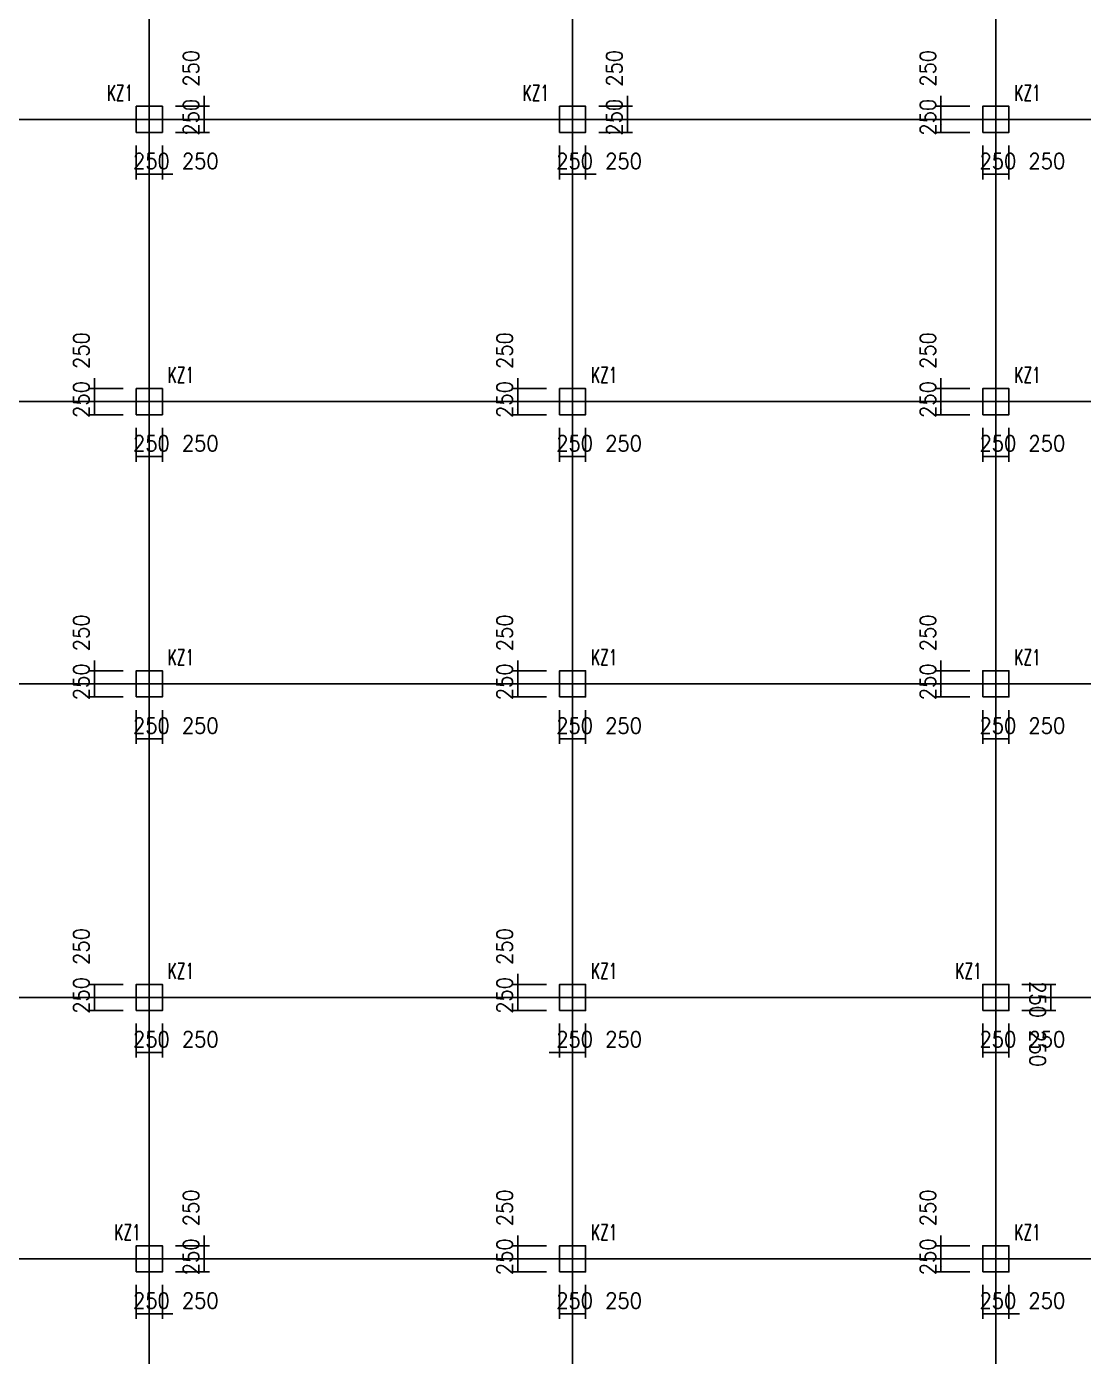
# Model space of a CAD drawing. Extents: x 387171 to 699106, y 11966 to 245688.
# Drawn here: x 536410 to 556634, y 98222 to 123662 of the extents above; entities that cross this region are included whole.
import ezdxf

# ---------------------------------------------------------------- set-up
doc = ezdxf.new("R2010")
doc.units = 0
doc.header["$LTSCALE"] = 100
doc.header["$MEASUREMENT"] = 0
for name, color, linetype in [('COLU', 7, 'Continuous'), ('DIM', 3, 'Continuous'), ('DOTE', 253, 'Continuous'), ('NUM', 7, 'Continuous')]:
    doc.layers.add(name, color=color, linetype=linetype)
doc.styles.get("Standard").update_dxf_attribs({"font": 'standard'})
doc.dimstyles.get("Standard").update_dxf_attribs({"dimtxt": 300, "dimasz": 100, "dimexe": 100, "dimexo": 250, "dimgap": 100, "dimtad": 0, "dimtoh": 1, "dimdec": 0, "dimdsep": 46, "dimcen": 0.09, "dimclrt": 7, "dimadec": 0, "dimazin": 0, "dimtfac": 1, "dimtdec": 4, "dimtofl": 0, "dimtmove": 0, "dimatfit": 3, "dimfxl": 1, "dimtolj": 1, "dimtzin": 0, "dimarcsym": 0})

# ---------------------------------------------------------------- blocks, each defined once
blk = doc.blocks.new('*D330')
at = {"layer": 'DIM', "color": 0, "linetype": 'ByBlock', "lineweight": -2}
for p, q in [((537708, 116938), (537708, 116288)), ((538258, 116738), (537608, 116738)), ((538258, 116488), (537608, 116488))]:
    blk.add_line(p, q, dxfattribs=at)
for points in [[(537708, 116738), (537691, 116838), (537725, 116838)], [(537708, 116488), (537725, 116388), (537691, 116388)]]:
    blk.add_solid(points, dxfattribs=at)
at = {"layer": 'DIM', "color": 7, "linetype": 'Continuous', "lineweight": -2, "insert": (537458, 117464), "char_height": 300, "width": 566.67, "attachment_point": 5, "rotation": 90}
blk.add_mtext('250', dxfattribs=at)
blk = doc.blocks.new('*D4508')
at = {"layer": 'DIM', "color": 0, "linetype": 'ByBlock', "lineweight": -2}
for p, q in [((538258, 116488), (537608, 116488)), ((537708, 116488), (537708, 116238)), ((538258, 116238), (537608, 116238))]:
    blk.add_line(p, q, dxfattribs=at)
for points in [[(537708, 116488), (537725, 116388), (537691, 116388)], [(537708, 116238), (537691, 116338), (537725, 116338)]]:
    blk.add_solid(points, dxfattribs=at)
at = {"layer": 'DIM', "color": 7, "linetype": 'Continuous', "lineweight": -2, "insert": (537458, 116528), "char_height": 300, "width": 566.67, "attachment_point": 5, "rotation": 90}
blk.add_mtext('250', dxfattribs=at)
blk = doc.blocks.new('*D825')
at = {"layer": 'DIM', "color": 0, "linetype": 'ByBlock', "lineweight": -2}
for p, q in [((538508, 115988), (538508, 115338)), ((538758, 115988), (538758, 115338)), ((538508, 115438), (538758, 115438))]:
    blk.add_line(p, q, dxfattribs=at)
for points in [[(538508, 115438), (538608, 115455), (538608, 115421)], [(538758, 115438), (538658, 115421), (538658, 115455)]]:
    blk.add_solid(points, dxfattribs=at)
at = {"layer": 'DIM', "color": 7, "linetype": 'Continuous', "lineweight": -2, "insert": (538798, 115688), "char_height": 300, "width": 566.67, "attachment_point": 5}
blk.add_mtext('250', dxfattribs=at)
blk = doc.blocks.new('*D462')
at = {"layer": 'DIM', "color": 0, "linetype": 'ByBlock', "lineweight": -2}
for p, q in [((538758, 115988), (538758, 115338)), ((539008, 115988), (539008, 115338)), ((538758, 115438), (539008, 115438))]:
    blk.add_line(p, q, dxfattribs=at)
for points in [[(538758, 115438), (538858, 115455), (538858, 115421)], [(539008, 115438), (538908, 115421), (538908, 115455)]]:
    blk.add_solid(points, dxfattribs=at)
at = {"layer": 'DIM', "color": 7, "linetype": 'Continuous', "lineweight": -2, "insert": (539734, 115688), "char_height": 300, "width": 566.67, "attachment_point": 5}
blk.add_mtext('250', dxfattribs=at)
blk = doc.blocks.new('*D1358')
at = {"layer": 'DIM', "color": 0, "linetype": 'ByBlock', "lineweight": -2}
for p, q in [((537708, 111538), (537708, 110888)), ((538258, 111338), (537608, 111338)), ((538258, 111088), (537608, 111088))]:
    blk.add_line(p, q, dxfattribs=at)
for points in [[(537708, 111338), (537691, 111438), (537725, 111438)], [(537708, 111088), (537725, 110988), (537691, 110988)]]:
    blk.add_solid(points, dxfattribs=at)
at = {"layer": 'DIM', "color": 7, "linetype": 'Continuous', "lineweight": -2, "insert": (537458, 112064), "char_height": 300, "width": 566.67, "attachment_point": 5, "rotation": 90}
blk.add_mtext('250', dxfattribs=at)
blk = doc.blocks.new('*D970')
at = {"layer": 'DIM', "color": 0, "linetype": 'ByBlock', "lineweight": -2}
for p, q in [((538258, 111088), (537608, 111088)), ((537708, 111088), (537708, 110838)), ((538258, 110838), (537608, 110838))]:
    blk.add_line(p, q, dxfattribs=at)
for points in [[(537708, 111088), (537725, 110988), (537691, 110988)], [(537708, 110838), (537691, 110938), (537725, 110938)]]:
    blk.add_solid(points, dxfattribs=at)
at = {"layer": 'DIM', "color": 7, "linetype": 'Continuous', "lineweight": -2, "insert": (537458, 111128), "char_height": 300, "width": 566.67, "attachment_point": 5, "rotation": 90}
blk.add_mtext('250', dxfattribs=at)
blk = doc.blocks.new('*D1165')
at = {"layer": 'DIM', "color": 0, "linetype": 'ByBlock', "lineweight": -2}
for p, q in [((538508, 110588), (538508, 109938)), ((538758, 110588), (538758, 109938)), ((538508, 110038), (538758, 110038))]:
    blk.add_line(p, q, dxfattribs=at)
for points in [[(538508, 110038), (538608, 110055), (538608, 110021)], [(538758, 110038), (538658, 110021), (538658, 110055)]]:
    blk.add_solid(points, dxfattribs=at)
at = {"layer": 'DIM', "color": 7, "linetype": 'Continuous', "lineweight": -2, "insert": (538798, 110288), "char_height": 300, "width": 566.67, "attachment_point": 5}
blk.add_mtext('250', dxfattribs=at)
blk = doc.blocks.new('*D2074')
at = {"layer": 'DIM', "color": 0, "linetype": 'ByBlock', "lineweight": -2}
for p, q in [((538758, 110588), (538758, 109938)), ((539008, 110588), (539008, 109938)), ((538758, 110038), (539008, 110038))]:
    blk.add_line(p, q, dxfattribs=at)
for points in [[(538758, 110038), (538858, 110055), (538858, 110021)], [(539008, 110038), (538908, 110021), (538908, 110055)]]:
    blk.add_solid(points, dxfattribs=at)
at = {"layer": 'DIM', "color": 7, "linetype": 'Continuous', "lineweight": -2, "insert": (539734, 110288), "char_height": 300, "width": 566.67, "attachment_point": 5}
blk.add_mtext('250', dxfattribs=at)
blk = doc.blocks.new('*D1671')
at = {"layer": 'DIM', "color": 0, "linetype": 'ByBlock', "lineweight": -2}
for p, q in [((545808, 116938), (545808, 116288)), ((546358, 116738), (545708, 116738)), ((546358, 116488), (545708, 116488))]:
    blk.add_line(p, q, dxfattribs=at)
for points in [[(545808, 116738), (545791, 116838), (545825, 116838)], [(545808, 116488), (545825, 116388), (545791, 116388)]]:
    blk.add_solid(points, dxfattribs=at)
at = {"layer": 'DIM', "color": 7, "linetype": 'Continuous', "lineweight": -2, "insert": (545558, 117464), "char_height": 300, "width": 566.67, "attachment_point": 5, "rotation": 90}
blk.add_mtext('250', dxfattribs=at)
blk = doc.blocks.new('*D2446')
at = {"layer": 'DIM', "color": 0, "linetype": 'ByBlock', "lineweight": -2}
for p, q in [((546358, 116488), (545708, 116488)), ((545808, 116488), (545808, 116238)), ((546358, 116238), (545708, 116238))]:
    blk.add_line(p, q, dxfattribs=at)
for points in [[(545808, 116488), (545825, 116388), (545791, 116388)], [(545808, 116238), (545791, 116338), (545825, 116338)]]:
    blk.add_solid(points, dxfattribs=at)
at = {"layer": 'DIM', "color": 7, "linetype": 'Continuous', "lineweight": -2, "insert": (545558, 116528), "char_height": 300, "width": 566.67, "attachment_point": 5, "rotation": 90}
blk.add_mtext('250', dxfattribs=at)
blk = doc.blocks.new('*D2204')
at = {"layer": 'DIM', "color": 0, "linetype": 'ByBlock', "lineweight": -2}
for p, q in [((546608, 115988), (546608, 115338)), ((546858, 115988), (546858, 115338)), ((546608, 115438), (546858, 115438))]:
    blk.add_line(p, q, dxfattribs=at)
for points in [[(546608, 115438), (546708, 115455), (546708, 115421)], [(546858, 115438), (546758, 115421), (546758, 115455)]]:
    blk.add_solid(points, dxfattribs=at)
at = {"layer": 'DIM', "color": 7, "linetype": 'Continuous', "lineweight": -2, "insert": (546898, 115688), "char_height": 300, "width": 566.67, "attachment_point": 5}
blk.add_mtext('250', dxfattribs=at)
blk = doc.blocks.new('*D2964')
at = {"layer": 'DIM', "color": 0, "linetype": 'ByBlock', "lineweight": -2}
for p, q in [((546858, 115988), (546858, 115338)), ((547108, 115988), (547108, 115338)), ((546858, 115438), (547108, 115438))]:
    blk.add_line(p, q, dxfattribs=at)
for points in [[(546858, 115438), (546958, 115455), (546958, 115421)], [(547108, 115438), (547008, 115421), (547008, 115455)]]:
    blk.add_solid(points, dxfattribs=at)
at = {"layer": 'DIM', "color": 7, "linetype": 'Continuous', "lineweight": -2, "insert": (547834, 115688), "char_height": 300, "width": 566.67, "attachment_point": 5}
blk.add_mtext('250', dxfattribs=at)
blk = doc.blocks.new('*D1879')
at = {"layer": 'DIM', "color": 0, "linetype": 'ByBlock', "lineweight": -2}
for p, q in [((538508, 121388), (538508, 120738)), ((538758, 121388), (538758, 120738)), ((538508, 120838), (538758, 120838))]:
    blk.add_line(p, q, dxfattribs=at)
for points in [[(538508, 120838), (538608, 120855), (538608, 120821)], [(538758, 120838), (538658, 120821), (538658, 120855)]]:
    blk.add_solid(points, dxfattribs=at)
at = {"layer": 'DIM', "color": 7, "linetype": 'Continuous', "lineweight": -2, "insert": (538798, 121088), "char_height": 300, "width": 566.67, "attachment_point": 5}
blk.add_mtext('250', dxfattribs=at)
blk = doc.blocks.new('*D2640')
at = {"layer": 'DIM', "color": 0, "linetype": 'ByBlock', "lineweight": -2}
for p, q in [((538758, 121388), (538758, 120738)), ((539008, 121388), (539008, 120738)), ((538558, 120838), (539208, 120838))]:
    blk.add_line(p, q, dxfattribs=at)
for points in [[(538758, 120838), (538658, 120821), (538658, 120855)], [(539008, 120838), (539108, 120855), (539108, 120821)]]:
    blk.add_solid(points, dxfattribs=at)
at = {"layer": 'DIM', "color": 7, "linetype": 'Continuous', "lineweight": -2, "insert": (539734, 121088), "char_height": 300, "width": 566.67, "attachment_point": 5}
blk.add_mtext('250', dxfattribs=at)
blk = doc.blocks.new('*D2398')
at = {"layer": 'DIM', "color": 0, "linetype": 'ByBlock', "lineweight": -2}
for p, q in [((539258, 121888), (539908, 121888)), ((539808, 121638), (539808, 121888)), ((539258, 121638), (539908, 121638))]:
    blk.add_line(p, q, dxfattribs=at)
for points in [[(539808, 121888), (539825, 121788), (539791, 121788)], [(539808, 121638), (539791, 121738), (539825, 121738)]]:
    blk.add_solid(points, dxfattribs=at)
at = {"layer": 'DIM', "color": 7, "linetype": 'Continuous', "lineweight": -2, "insert": (539558, 121928), "char_height": 300, "width": 566.67, "attachment_point": 5, "rotation": 90}
blk.add_mtext('250', dxfattribs=at)
blk = doc.blocks.new('*D3183')
at = {"layer": 'DIM', "color": 0, "linetype": 'ByBlock', "lineweight": -2}
for p, q in [((539258, 122138), (539908, 122138)), ((539808, 121688), (539808, 122338)), ((539258, 121888), (539908, 121888))]:
    blk.add_line(p, q, dxfattribs=at)
for points in [[(539808, 122138), (539791, 122238), (539825, 122238)], [(539808, 121888), (539825, 121788), (539791, 121788)]]:
    blk.add_solid(points, dxfattribs=at)
at = {"layer": 'DIM', "color": 7, "linetype": 'Continuous', "lineweight": -2, "insert": (539558, 122864), "char_height": 300, "width": 566.67, "attachment_point": 5, "rotation": 90}
blk.add_mtext('250', dxfattribs=at)
blk = doc.blocks.new('*D2929')
at = {"layer": 'DIM', "color": 0, "linetype": 'ByBlock', "lineweight": -2}
for p, q in [((546608, 121388), (546608, 120738)), ((546858, 121388), (546858, 120738)), ((546608, 120838), (546858, 120838))]:
    blk.add_line(p, q, dxfattribs=at)
for points in [[(546608, 120838), (546708, 120855), (546708, 120821)], [(546858, 120838), (546758, 120821), (546758, 120855)]]:
    blk.add_solid(points, dxfattribs=at)
at = {"layer": 'DIM', "color": 7, "linetype": 'Continuous', "lineweight": -2, "insert": (546898, 121088), "char_height": 300, "width": 566.67, "attachment_point": 5}
blk.add_mtext('250', dxfattribs=at)
blk = doc.blocks.new('*D3683')
at = {"layer": 'DIM', "color": 0, "linetype": 'ByBlock', "lineweight": -2}
for p, q in [((546858, 121388), (546858, 120738)), ((547108, 121388), (547108, 120738)), ((546658, 120838), (547308, 120838))]:
    blk.add_line(p, q, dxfattribs=at)
for points in [[(546858, 120838), (546758, 120821), (546758, 120855)], [(547108, 120838), (547208, 120855), (547208, 120821)]]:
    blk.add_solid(points, dxfattribs=at)
at = {"layer": 'DIM', "color": 7, "linetype": 'Continuous', "lineweight": -2, "insert": (547834, 121088), "char_height": 300, "width": 566.67, "attachment_point": 5}
blk.add_mtext('250', dxfattribs=at)
blk = doc.blocks.new('*D3867')
at = {"layer": 'DIM', "color": 0, "linetype": 'ByBlock', "lineweight": -2}
for p, q in [((547358, 121888), (548008, 121888)), ((547908, 121638), (547908, 121888)), ((547358, 121638), (548008, 121638))]:
    blk.add_line(p, q, dxfattribs=at)
for points in [[(547908, 121888), (547925, 121788), (547891, 121788)], [(547908, 121638), (547891, 121738), (547925, 121738)]]:
    blk.add_solid(points, dxfattribs=at)
at = {"layer": 'DIM', "color": 7, "linetype": 'Continuous', "lineweight": -2, "insert": (547658, 121928), "char_height": 300, "width": 566.67, "attachment_point": 5, "rotation": 90}
blk.add_mtext('250', dxfattribs=at)
blk = doc.blocks.new('*D3623')
at = {"layer": 'DIM', "color": 0, "linetype": 'ByBlock', "lineweight": -2}
for p, q in [((547358, 122138), (548008, 122138)), ((547908, 121688), (547908, 122338)), ((547358, 121888), (548008, 121888))]:
    blk.add_line(p, q, dxfattribs=at)
for points in [[(547908, 122138), (547891, 122238), (547925, 122238)], [(547908, 121888), (547925, 121788), (547891, 121788)]]:
    blk.add_solid(points, dxfattribs=at)
at = {"layer": 'DIM', "color": 7, "linetype": 'Continuous', "lineweight": -2, "insert": (547658, 122864), "char_height": 300, "width": 566.67, "attachment_point": 5, "rotation": 90}
blk.add_mtext('250', dxfattribs=at)
blk = doc.blocks.new('*D4373')
at = {"layer": 'DIM', "color": 0, "linetype": 'ByBlock', "lineweight": -2}
for p, q in [((554458, 122138), (553808, 122138)), ((553908, 122338), (553908, 121688)), ((554458, 121888), (553808, 121888))]:
    blk.add_line(p, q, dxfattribs=at)
for points in [[(553908, 122138), (553891, 122238), (553925, 122238)], [(553908, 121888), (553925, 121788), (553891, 121788)]]:
    blk.add_solid(points, dxfattribs=at)
at = {"layer": 'DIM', "color": 7, "linetype": 'Continuous', "lineweight": -2, "insert": (553658, 122864), "char_height": 300, "width": 566.67, "attachment_point": 5, "rotation": 90}
blk.add_mtext('250', dxfattribs=at)
blk = doc.blocks.new('*D4002')
at = {"layer": 'DIM', "color": 0, "linetype": 'ByBlock', "lineweight": -2}
for p, q in [((554458, 121888), (553808, 121888)), ((553908, 121888), (553908, 121638)), ((554458, 121638), (553808, 121638))]:
    blk.add_line(p, q, dxfattribs=at)
for points in [[(553908, 121888), (553925, 121788), (553891, 121788)], [(553908, 121638), (553891, 121738), (553925, 121738)]]:
    blk.add_solid(points, dxfattribs=at)
at = {"layer": 'DIM', "color": 7, "linetype": 'Continuous', "lineweight": -2, "insert": (553658, 121928), "char_height": 300, "width": 566.67, "attachment_point": 5, "rotation": 90}
blk.add_mtext('250', dxfattribs=at)
blk = doc.blocks.new('*D324')
at = {"layer": 'DIM', "color": 0, "linetype": 'ByBlock', "lineweight": -2}
for p, q in [((554708, 121388), (554708, 120738)), ((554958, 121388), (554958, 120738)), ((554708, 120838), (554958, 120838))]:
    blk.add_line(p, q, dxfattribs=at)
for points in [[(554708, 120838), (554808, 120855), (554808, 120821)], [(554958, 120838), (554858, 120821), (554858, 120855)]]:
    blk.add_solid(points, dxfattribs=at)
at = {"layer": 'DIM', "color": 7, "linetype": 'Continuous', "lineweight": -2, "insert": (554998, 121088), "char_height": 300, "width": 566.67, "attachment_point": 5}
blk.add_mtext('250', dxfattribs=at)
blk = doc.blocks.new('*D4498')
at = {"layer": 'DIM', "color": 0, "linetype": 'ByBlock', "lineweight": -2}
for p, q in [((554958, 121388), (554958, 120738)), ((555208, 121388), (555208, 120738)), ((554958, 120838), (555208, 120838))]:
    blk.add_line(p, q, dxfattribs=at)
for points in [[(554958, 120838), (555058, 120855), (555058, 120821)], [(555208, 120838), (555108, 120821), (555108, 120855)]]:
    blk.add_solid(points, dxfattribs=at)
at = {"layer": 'DIM', "color": 7, "linetype": 'Continuous', "lineweight": -2, "insert": (555934, 121088), "char_height": 300, "width": 566.67, "attachment_point": 5}
blk.add_mtext('250', dxfattribs=at)
blk = doc.blocks.new('*D2401')
at = {"layer": 'DIM', "color": 0, "linetype": 'ByBlock', "lineweight": -2}
for p, q in [((553908, 116938), (553908, 116288)), ((554458, 116738), (553808, 116738)), ((554458, 116488), (553808, 116488))]:
    blk.add_line(p, q, dxfattribs=at)
for points in [[(553908, 116738), (553891, 116838), (553925, 116838)], [(553908, 116488), (553925, 116388), (553891, 116388)]]:
    blk.add_solid(points, dxfattribs=at)
at = {"layer": 'DIM', "color": 7, "linetype": 'Continuous', "lineweight": -2, "insert": (553658, 117464), "char_height": 300, "width": 566.67, "attachment_point": 5, "rotation": 90}
blk.add_mtext('250', dxfattribs=at)
blk = doc.blocks.new('*D3186')
at = {"layer": 'DIM', "color": 0, "linetype": 'ByBlock', "lineweight": -2}
for p, q in [((554458, 116488), (553808, 116488)), ((553908, 116488), (553908, 116238)), ((554458, 116238), (553808, 116238))]:
    blk.add_line(p, q, dxfattribs=at)
for points in [[(553908, 116488), (553925, 116388), (553891, 116388)], [(553908, 116238), (553891, 116338), (553925, 116338)]]:
    blk.add_solid(points, dxfattribs=at)
at = {"layer": 'DIM', "color": 7, "linetype": 'Continuous', "lineweight": -2, "insert": (553658, 116528), "char_height": 300, "width": 566.67, "attachment_point": 5, "rotation": 90}
blk.add_mtext('250', dxfattribs=at)
blk = doc.blocks.new('*D2931')
at = {"layer": 'DIM', "color": 0, "linetype": 'ByBlock', "lineweight": -2}
for p, q in [((554708, 115988), (554708, 115338)), ((554958, 115988), (554958, 115338)), ((554708, 115438), (554958, 115438))]:
    blk.add_line(p, q, dxfattribs=at)
for points in [[(554708, 115438), (554808, 115455), (554808, 115421)], [(554958, 115438), (554858, 115421), (554858, 115455)]]:
    blk.add_solid(points, dxfattribs=at)
at = {"layer": 'DIM', "color": 7, "linetype": 'Continuous', "lineweight": -2, "insert": (554998, 115688), "char_height": 300, "width": 566.67, "attachment_point": 5}
blk.add_mtext('250', dxfattribs=at)
blk = doc.blocks.new('*D3685')
at = {"layer": 'DIM', "color": 0, "linetype": 'ByBlock', "lineweight": -2}
for p, q in [((554958, 115988), (554958, 115338)), ((555208, 115988), (555208, 115338)), ((554958, 115438), (555208, 115438))]:
    blk.add_line(p, q, dxfattribs=at)
for points in [[(554958, 115438), (555058, 115455), (555058, 115421)], [(555208, 115438), (555108, 115421), (555108, 115455)]]:
    blk.add_solid(points, dxfattribs=at)
at = {"layer": 'DIM', "color": 7, "linetype": 'Continuous', "lineweight": -2, "insert": (555934, 115688), "char_height": 300, "width": 566.67, "attachment_point": 5}
blk.add_mtext('250', dxfattribs=at)
blk = doc.blocks.new('*D4126')
at = {"layer": 'DIM', "color": 0, "linetype": 'ByBlock', "lineweight": -2}
for p, q in [((545808, 111538), (545808, 110888)), ((546358, 111338), (545708, 111338)), ((546358, 111088), (545708, 111088))]:
    blk.add_line(p, q, dxfattribs=at)
for points in [[(545808, 111338), (545791, 111438), (545825, 111438)], [(545808, 111088), (545825, 110988), (545791, 110988)]]:
    blk.add_solid(points, dxfattribs=at)
at = {"layer": 'DIM', "color": 7, "linetype": 'Continuous', "lineweight": -2, "insert": (545558, 112064), "char_height": 300, "width": 566.67, "attachment_point": 5, "rotation": 90}
blk.add_mtext('250', dxfattribs=at)
blk = doc.blocks.new('*D454')
at = {"layer": 'DIM', "color": 0, "linetype": 'ByBlock', "lineweight": -2}
for p, q in [((546358, 111088), (545708, 111088)), ((545808, 111088), (545808, 110838)), ((546358, 110838), (545708, 110838))]:
    blk.add_line(p, q, dxfattribs=at)
for points in [[(545808, 111088), (545825, 110988), (545791, 110988)], [(545808, 110838), (545791, 110938), (545825, 110938)]]:
    blk.add_solid(points, dxfattribs=at)
at = {"layer": 'DIM', "color": 7, "linetype": 'Continuous', "lineweight": -2, "insert": (545558, 111128), "char_height": 300, "width": 566.67, "attachment_point": 5, "rotation": 90}
blk.add_mtext('250', dxfattribs=at)
blk = doc.blocks.new('*D642')
at = {"layer": 'DIM', "color": 0, "linetype": 'ByBlock', "lineweight": -2}
for p, q in [((546608, 110588), (546608, 109938)), ((546858, 110588), (546858, 109938)), ((546608, 110038), (546858, 110038))]:
    blk.add_line(p, q, dxfattribs=at)
for points in [[(546608, 110038), (546708, 110055), (546708, 110021)], [(546858, 110038), (546758, 110021), (546758, 110055)]]:
    blk.add_solid(points, dxfattribs=at)
at = {"layer": 'DIM', "color": 7, "linetype": 'Continuous', "lineweight": -2, "insert": (546898, 110288), "char_height": 300, "width": 566.67, "attachment_point": 5}
blk.add_mtext('250', dxfattribs=at)
blk = doc.blocks.new('*D394')
at = {"layer": 'DIM', "color": 0, "linetype": 'ByBlock', "lineweight": -2}
for p, q in [((546858, 110588), (546858, 109938)), ((547108, 110588), (547108, 109938)), ((546858, 110038), (547108, 110038))]:
    blk.add_line(p, q, dxfattribs=at)
for points in [[(546858, 110038), (546958, 110055), (546958, 110021)], [(547108, 110038), (547008, 110021), (547008, 110055)]]:
    blk.add_solid(points, dxfattribs=at)
at = {"layer": 'DIM', "color": 7, "linetype": 'Continuous', "lineweight": -2, "insert": (547834, 110288), "char_height": 300, "width": 566.67, "attachment_point": 5}
blk.add_mtext('250', dxfattribs=at)
blk = doc.blocks.new('*D1169')
at = {"layer": 'DIM', "color": 0, "linetype": 'ByBlock', "lineweight": -2}
for p, q in [((553908, 111538), (553908, 110888)), ((554458, 111338), (553808, 111338)), ((554458, 111088), (553808, 111088))]:
    blk.add_line(p, q, dxfattribs=at)
for points in [[(553908, 111338), (553891, 111438), (553925, 111438)], [(553908, 111088), (553925, 110988), (553891, 110988)]]:
    blk.add_solid(points, dxfattribs=at)
at = {"layer": 'DIM', "color": 7, "linetype": 'Continuous', "lineweight": -2, "insert": (553658, 112064), "char_height": 300, "width": 566.67, "attachment_point": 5, "rotation": 90}
blk.add_mtext('250', dxfattribs=at)
blk = doc.blocks.new('*D771')
at = {"layer": 'DIM', "color": 0, "linetype": 'ByBlock', "lineweight": -2}
for p, q in [((554458, 111088), (553808, 111088)), ((553908, 111088), (553908, 110838)), ((554458, 110838), (553808, 110838))]:
    blk.add_line(p, q, dxfattribs=at)
for points in [[(553908, 111088), (553925, 110988), (553891, 110988)], [(553908, 110838), (553891, 110938), (553925, 110938)]]:
    blk.add_solid(points, dxfattribs=at)
at = {"layer": 'DIM', "color": 7, "linetype": 'Continuous', "lineweight": -2, "insert": (553658, 111128), "char_height": 300, "width": 566.67, "attachment_point": 5, "rotation": 90}
blk.add_mtext('250', dxfattribs=at)
blk = doc.blocks.new('*D1674')
at = {"layer": 'DIM', "color": 0, "linetype": 'ByBlock', "lineweight": -2}
for p, q in [((554708, 110588), (554708, 109938)), ((554958, 110588), (554958, 109938)), ((554708, 110038), (554958, 110038))]:
    blk.add_line(p, q, dxfattribs=at)
for points in [[(554708, 110038), (554808, 110055), (554808, 110021)], [(554958, 110038), (554858, 110021), (554858, 110055)]]:
    blk.add_solid(points, dxfattribs=at)
at = {"layer": 'DIM', "color": 7, "linetype": 'Continuous', "lineweight": -2, "insert": (554998, 110288), "char_height": 300, "width": 566.67, "attachment_point": 5}
blk.add_mtext('250', dxfattribs=at)
blk = doc.blocks.new('*D1292')
at = {"layer": 'DIM', "color": 0, "linetype": 'ByBlock', "lineweight": -2}
for p, q in [((554958, 110588), (554958, 109938)), ((555208, 110588), (555208, 109938)), ((554958, 110038), (555208, 110038))]:
    blk.add_line(p, q, dxfattribs=at)
for points in [[(554958, 110038), (555058, 110055), (555058, 110021)], [(555208, 110038), (555108, 110021), (555108, 110055)]]:
    blk.add_solid(points, dxfattribs=at)
at = {"layer": 'DIM', "color": 7, "linetype": 'Continuous', "lineweight": -2, "insert": (555934, 110288), "char_height": 300, "width": 566.67, "attachment_point": 5}
blk.add_mtext('250', dxfattribs=at)
blk = doc.blocks.new('*D3432')
at = {"layer": 'DIM', "color": 0, "linetype": 'ByBlock', "lineweight": -2}
for p, q in [((538258, 105338), (537608, 105338)), ((537708, 105338), (537708, 105088)), ((538258, 105088), (537608, 105088))]:
    blk.add_line(p, q, dxfattribs=at)
for points in [[(537708, 105338), (537725, 105238), (537691, 105238)], [(537708, 105088), (537691, 105188), (537725, 105188)]]:
    blk.add_solid(points, dxfattribs=at)
at = {"layer": 'DIM', "color": 7, "linetype": 'Continuous', "lineweight": -2, "insert": (537458, 106064), "char_height": 300, "width": 566.67, "attachment_point": 5, "rotation": 90}
blk.add_mtext('250', dxfattribs=at)
blk = doc.blocks.new('*D3074')
at = {"layer": 'DIM', "color": 0, "linetype": 'ByBlock', "lineweight": -2}
for p, q in [((538258, 105088), (537608, 105088)), ((537708, 105088), (537708, 104838)), ((538258, 104838), (537608, 104838))]:
    blk.add_line(p, q, dxfattribs=at)
for points in [[(537708, 105088), (537725, 104988), (537691, 104988)], [(537708, 104838), (537691, 104938), (537725, 104938)]]:
    blk.add_solid(points, dxfattribs=at)
at = {"layer": 'DIM', "color": 7, "linetype": 'Continuous', "lineweight": -2, "insert": (537458, 105128), "char_height": 300, "width": 566.67, "attachment_point": 5, "rotation": 90}
blk.add_mtext('250', dxfattribs=at)
blk = doc.blocks.new('*D3257')
at = {"layer": 'DIM', "color": 0, "linetype": 'ByBlock', "lineweight": -2}
for p, q in [((538508, 104588), (538508, 103938)), ((538758, 104588), (538758, 103938)), ((538508, 104038), (538758, 104038))]:
    blk.add_line(p, q, dxfattribs=at)
for points in [[(538508, 104038), (538608, 104055), (538608, 104021)], [(538758, 104038), (538658, 104021), (538658, 104055)]]:
    blk.add_solid(points, dxfattribs=at)
at = {"layer": 'DIM', "color": 7, "linetype": 'Continuous', "lineweight": -2, "insert": (538798, 104288), "char_height": 300, "width": 566.67, "attachment_point": 5}
blk.add_mtext('250', dxfattribs=at)
blk = doc.blocks.new('*D4136')
at = {"layer": 'DIM', "color": 0, "linetype": 'ByBlock', "lineweight": -2}
for p, q in [((538758, 104588), (538758, 103938)), ((539008, 104588), (539008, 103938)), ((538758, 104038), (539008, 104038))]:
    blk.add_line(p, q, dxfattribs=at)
for points in [[(538758, 104038), (538858, 104055), (538858, 104021)], [(539008, 104038), (538908, 104021), (538908, 104055)]]:
    blk.add_solid(points, dxfattribs=at)
at = {"layer": 'DIM', "color": 7, "linetype": 'Continuous', "lineweight": -2, "insert": (539734, 104288), "char_height": 300, "width": 566.67, "attachment_point": 5}
blk.add_mtext('250', dxfattribs=at)
blk = doc.blocks.new('*D3758')
at = {"layer": 'DIM', "color": 0, "linetype": 'ByBlock', "lineweight": -2}
for p, q in [((538508, 99588), (538508, 98938)), ((538758, 99588), (538758, 98938)), ((538508, 99038), (538758, 99038))]:
    blk.add_line(p, q, dxfattribs=at)
for points in [[(538508, 99038), (538608, 99055), (538608, 99021)], [(538758, 99038), (538658, 99021), (538658, 99055)]]:
    blk.add_solid(points, dxfattribs=at)
at = {"layer": 'DIM', "color": 7, "linetype": 'Continuous', "lineweight": -2, "insert": (538798, 99288), "char_height": 300, "width": 566.67, "attachment_point": 5}
blk.add_mtext('250', dxfattribs=at)
blk = doc.blocks.new('*D86')
at = {"layer": 'DIM', "color": 0, "linetype": 'ByBlock', "lineweight": -2}
for p, q in [((538758, 99588), (538758, 98938)), ((539008, 99588), (539008, 98938)), ((538558, 99038), (539208, 99038))]:
    blk.add_line(p, q, dxfattribs=at)
for points in [[(538758, 99038), (538658, 99021), (538658, 99055)], [(539008, 99038), (539108, 99055), (539108, 99021)]]:
    blk.add_solid(points, dxfattribs=at)
at = {"layer": 'DIM', "color": 7, "linetype": 'Continuous', "lineweight": -2, "insert": (539734, 99288), "char_height": 300, "width": 566.67, "attachment_point": 5}
blk.add_mtext('250', dxfattribs=at)
blk = doc.blocks.new('*D4258')
at = {"layer": 'DIM', "color": 0, "linetype": 'ByBlock', "lineweight": -2}
for p, q in [((539258, 100088), (539908, 100088)), ((539808, 99838), (539808, 100088)), ((539258, 99838), (539908, 99838))]:
    blk.add_line(p, q, dxfattribs=at)
for points in [[(539808, 100088), (539825, 99988), (539791, 99988)], [(539808, 99838), (539791, 99938), (539825, 99938)]]:
    blk.add_solid(points, dxfattribs=at)
at = {"layer": 'DIM', "color": 7, "linetype": 'Continuous', "lineweight": -2, "insert": (539558, 100128), "char_height": 300, "width": 566.67, "attachment_point": 5, "rotation": 90}
blk.add_mtext('250', dxfattribs=at)
blk = doc.blocks.new('*D458')
at = {"layer": 'DIM', "color": 0, "linetype": 'ByBlock', "lineweight": -2}
for p, q in [((539808, 99888), (539808, 100538)), ((539258, 100338), (539908, 100338)), ((539258, 100088), (539908, 100088))]:
    blk.add_line(p, q, dxfattribs=at)
for points in [[(539808, 100338), (539791, 100438), (539825, 100438)], [(539808, 100088), (539825, 99988), (539791, 99988)]]:
    blk.add_solid(points, dxfattribs=at)
at = {"layer": 'DIM', "color": 7, "linetype": 'Continuous', "lineweight": -2, "insert": (539558, 101064), "char_height": 300, "width": 566.67, "attachment_point": 5, "rotation": 90}
blk.add_mtext('250', dxfattribs=at)
blk = doc.blocks.new('*D224')
at = {"layer": 'DIM', "color": 0, "linetype": 'ByBlock', "lineweight": -2}
for p, q in [((546358, 105338), (545708, 105338)), ((545808, 105538), (545808, 104888)), ((546358, 105088), (545708, 105088))]:
    blk.add_line(p, q, dxfattribs=at)
for points in [[(545808, 105338), (545791, 105438), (545825, 105438)], [(545808, 105088), (545825, 104988), (545791, 104988)]]:
    blk.add_solid(points, dxfattribs=at)
at = {"layer": 'DIM', "color": 7, "linetype": 'Continuous', "lineweight": -2, "insert": (545558, 106064), "char_height": 300, "width": 566.67, "attachment_point": 5, "rotation": 90}
blk.add_mtext('250', dxfattribs=at)
blk = doc.blocks.new('*D398')
at = {"layer": 'DIM', "color": 0, "linetype": 'ByBlock', "lineweight": -2}
for p, q in [((546358, 105088), (545708, 105088)), ((545808, 105088), (545808, 104838)), ((546358, 104838), (545708, 104838))]:
    blk.add_line(p, q, dxfattribs=at)
for points in [[(545808, 105088), (545825, 104988), (545791, 104988)], [(545808, 104838), (545791, 104938), (545825, 104938)]]:
    blk.add_solid(points, dxfattribs=at)
at = {"layer": 'DIM', "color": 7, "linetype": 'Continuous', "lineweight": -2, "insert": (545558, 105128), "char_height": 300, "width": 566.67, "attachment_point": 5, "rotation": 90}
blk.add_mtext('250', dxfattribs=at)
blk = doc.blocks.new('*D1175')
at = {"layer": 'DIM', "color": 0, "linetype": 'ByBlock', "lineweight": -2}
for p, q in [((546608, 104588), (546608, 103938)), ((546858, 104588), (546858, 103938)), ((546408, 104038), (547058, 104038))]:
    blk.add_line(p, q, dxfattribs=at)
for points in [[(546608, 104038), (546508, 104021), (546508, 104055)], [(546858, 104038), (546958, 104055), (546958, 104021)]]:
    blk.add_solid(points, dxfattribs=at)
at = {"layer": 'DIM', "color": 7, "linetype": 'Continuous', "lineweight": -2, "insert": (546898, 104288), "char_height": 300, "width": 566.67, "attachment_point": 5}
blk.add_mtext('250', dxfattribs=at)
blk = doc.blocks.new('*D910')
at = {"layer": 'DIM', "color": 0, "linetype": 'ByBlock', "lineweight": -2}
for p, q in [((546858, 104588), (546858, 103938)), ((547108, 104588), (547108, 103938)), ((546858, 104038), (547108, 104038))]:
    blk.add_line(p, q, dxfattribs=at)
for points in [[(546858, 104038), (546958, 104055), (546958, 104021)], [(547108, 104038), (547008, 104021), (547008, 104055)]]:
    blk.add_solid(points, dxfattribs=at)
at = {"layer": 'DIM', "color": 7, "linetype": 'Continuous', "lineweight": -2, "insert": (547834, 104288), "char_height": 300, "width": 566.67, "attachment_point": 5}
blk.add_mtext('250', dxfattribs=at)
blk = doc.blocks.new('*D1679')
at = {"layer": 'DIM', "color": 0, "linetype": 'ByBlock', "lineweight": -2}
for p, q in [((545808, 100538), (545808, 99888)), ((546358, 100338), (545708, 100338)), ((546358, 100088), (545708, 100088))]:
    blk.add_line(p, q, dxfattribs=at)
for points in [[(545808, 100338), (545791, 100438), (545825, 100438)], [(545808, 100088), (545825, 99988), (545791, 99988)]]:
    blk.add_solid(points, dxfattribs=at)
at = {"layer": 'DIM', "color": 7, "linetype": 'Continuous', "lineweight": -2, "insert": (545558, 101064), "char_height": 300, "width": 566.67, "attachment_point": 5, "rotation": 90}
blk.add_mtext('250', dxfattribs=at)
blk = doc.blocks.new('*D1446')
at = {"layer": 'DIM', "color": 0, "linetype": 'ByBlock', "lineweight": -2}
for p, q in [((546358, 100088), (545708, 100088)), ((545808, 100088), (545808, 99838)), ((546358, 99838), (545708, 99838))]:
    blk.add_line(p, q, dxfattribs=at)
for points in [[(545808, 100088), (545825, 99988), (545791, 99988)], [(545808, 99838), (545791, 99938), (545825, 99938)]]:
    blk.add_solid(points, dxfattribs=at)
at = {"layer": 'DIM', "color": 7, "linetype": 'Continuous', "lineweight": -2, "insert": (545558, 100128), "char_height": 300, "width": 566.67, "attachment_point": 5, "rotation": 90}
blk.add_mtext('250', dxfattribs=at)
blk = doc.blocks.new('*D2219')
at = {"layer": 'DIM', "color": 0, "linetype": 'ByBlock', "lineweight": -2}
for p, q in [((546608, 99588), (546608, 98938)), ((546858, 99588), (546858, 98938)), ((546608, 99038), (546858, 99038))]:
    blk.add_line(p, q, dxfattribs=at)
for points in [[(546608, 99038), (546708, 99055), (546708, 99021)], [(546858, 99038), (546758, 99021), (546758, 99055)]]:
    blk.add_solid(points, dxfattribs=at)
at = {"layer": 'DIM', "color": 7, "linetype": 'Continuous', "lineweight": -2, "insert": (546898, 99288), "char_height": 300, "width": 566.67, "attachment_point": 5}
blk.add_mtext('250', dxfattribs=at)
blk = doc.blocks.new('*D2402')
at = {"layer": 'DIM', "color": 0, "linetype": 'ByBlock', "lineweight": -2}
for p, q in [((546858, 99588), (546858, 98938)), ((547108, 99588), (547108, 98938)), ((546858, 99038), (547108, 99038))]:
    blk.add_line(p, q, dxfattribs=at)
for points in [[(546858, 99038), (546958, 99055), (546958, 99021)], [(547108, 99038), (547008, 99021), (547008, 99055)]]:
    blk.add_solid(points, dxfattribs=at)
at = {"layer": 'DIM', "color": 7, "linetype": 'Continuous', "lineweight": -2, "insert": (547834, 99288), "char_height": 300, "width": 566.67, "attachment_point": 5}
blk.add_mtext('250', dxfattribs=at)
blk = doc.blocks.new('*D2159')
at = {"layer": 'DIM', "color": 0, "linetype": 'ByBlock', "lineweight": -2}
for p, q in [((554708, 104588), (554708, 103938)), ((554958, 104588), (554958, 103938)), ((554708, 104038), (554958, 104038))]:
    blk.add_line(p, q, dxfattribs=at)
for points in [[(554708, 104038), (554808, 104055), (554808, 104021)], [(554958, 104038), (554858, 104021), (554858, 104055)]]:
    blk.add_solid(points, dxfattribs=at)
at = {"layer": 'DIM', "color": 7, "linetype": 'Continuous', "lineweight": -2, "insert": (554998, 104288), "char_height": 300, "width": 566.67, "attachment_point": 5}
blk.add_mtext('250', dxfattribs=at)
blk = doc.blocks.new('*D2922')
at = {"layer": 'DIM', "color": 0, "linetype": 'ByBlock', "lineweight": -2}
for p, q in [((554958, 104588), (554958, 103938)), ((555208, 104588), (555208, 103938)), ((554958, 104038), (555208, 104038))]:
    blk.add_line(p, q, dxfattribs=at)
for points in [[(554958, 104038), (555058, 104055), (555058, 104021)], [(555208, 104038), (555108, 104021), (555108, 104055)]]:
    blk.add_solid(points, dxfattribs=at)
at = {"layer": 'DIM', "color": 7, "linetype": 'Continuous', "lineweight": -2, "insert": (555934, 104288), "char_height": 300, "width": 566.67, "attachment_point": 5}
blk.add_mtext('250', dxfattribs=at)
blk = doc.blocks.new('*D2519')
at = {"layer": 'DIM', "color": 0, "linetype": 'ByBlock', "lineweight": -2}
for p, q in [((555458, 105088), (556108, 105088)), ((556008, 104838), (556008, 105088)), ((555458, 104838), (556108, 104838))]:
    blk.add_line(p, q, dxfattribs=at)
for points in [[(556008, 105088), (556025, 104988), (555991, 104988)], [(556008, 104838), (555991, 104938), (556025, 104938)]]:
    blk.add_solid(points, dxfattribs=at)
at = {"layer": 'DIM', "color": 7, "linetype": 'Continuous', "lineweight": -2, "insert": (555758, 104112), "char_height": 300, "width": 566.67, "attachment_point": 5, "rotation": 270}
blk.add_mtext('250', dxfattribs=at)
blk = doc.blocks.new('*D3455')
at = {"layer": 'DIM', "color": 0, "linetype": 'ByBlock', "lineweight": -2}
for p, q in [((555458, 105338), (556108, 105338)), ((556008, 105088), (556008, 105338)), ((555458, 105088), (556108, 105088))]:
    blk.add_line(p, q, dxfattribs=at)
for points in [[(556008, 105338), (556025, 105238), (555991, 105238)], [(556008, 105088), (555991, 105188), (556025, 105188)]]:
    blk.add_solid(points, dxfattribs=at)
at = {"layer": 'DIM', "color": 7, "linetype": 'Continuous', "lineweight": -2, "insert": (555758, 105048), "char_height": 300, "width": 566.67, "attachment_point": 5, "rotation": 270}
blk.add_mtext('250', dxfattribs=at)
blk = doc.blocks.new('*D3105')
at = {"layer": 'DIM', "color": 0, "linetype": 'ByBlock', "lineweight": -2}
for p, q in [((553908, 100538), (553908, 99888)), ((554458, 100338), (553808, 100338)), ((554458, 100088), (553808, 100088))]:
    blk.add_line(p, q, dxfattribs=at)
for points in [[(553908, 100338), (553891, 100438), (553925, 100438)], [(553908, 100088), (553925, 99988), (553891, 99988)]]:
    blk.add_solid(points, dxfattribs=at)
at = {"layer": 'DIM', "color": 7, "linetype": 'Continuous', "lineweight": -2, "insert": (553658, 101064), "char_height": 300, "width": 566.67, "attachment_point": 5, "rotation": 90}
blk.add_mtext('250', dxfattribs=at)
blk = doc.blocks.new('*D3982')
at = {"layer": 'DIM', "color": 0, "linetype": 'ByBlock', "lineweight": -2}
for p, q in [((554458, 100088), (553808, 100088)), ((553908, 100088), (553908, 99838)), ((554458, 99838), (553808, 99838))]:
    blk.add_line(p, q, dxfattribs=at)
for points in [[(553908, 100088), (553925, 99988), (553891, 99988)], [(553908, 99838), (553891, 99938), (553925, 99938)]]:
    blk.add_solid(points, dxfattribs=at)
at = {"layer": 'DIM', "color": 7, "linetype": 'Continuous', "lineweight": -2, "insert": (553658, 100128), "char_height": 300, "width": 566.67, "attachment_point": 5, "rotation": 90}
blk.add_mtext('250', dxfattribs=at)
blk = doc.blocks.new('*D4161')
at = {"layer": 'DIM', "color": 0, "linetype": 'ByBlock', "lineweight": -2}
for p, q in [((554708, 99588), (554708, 98938)), ((554958, 99588), (554958, 98938)), ((554708, 99038), (554958, 99038))]:
    blk.add_line(p, q, dxfattribs=at)
for points in [[(554708, 99038), (554808, 99055), (554808, 99021)], [(554958, 99038), (554858, 99021), (554858, 99055)]]:
    blk.add_solid(points, dxfattribs=at)
at = {"layer": 'DIM', "color": 7, "linetype": 'Continuous', "lineweight": -2, "insert": (554998, 99288), "char_height": 300, "width": 566.67, "attachment_point": 5}
blk.add_mtext('250', dxfattribs=at)
blk = doc.blocks.new('*D3784')
at = {"layer": 'DIM', "color": 0, "linetype": 'ByBlock', "lineweight": -2}
for p, q in [((554958, 99588), (554958, 98938)), ((555208, 99588), (555208, 98938)), ((554758, 99038), (555408, 99038))]:
    blk.add_line(p, q, dxfattribs=at)
for points in [[(554958, 99038), (554858, 99021), (554858, 99055)], [(555208, 99038), (555308, 99055), (555308, 99021)]]:
    blk.add_solid(points, dxfattribs=at)
at = {"layer": 'DIM', "color": 7, "linetype": 'Continuous', "lineweight": -2, "insert": (555934, 99288), "char_height": 300, "width": 566.67, "attachment_point": 5}
blk.add_mtext('250', dxfattribs=at)

msp = doc.modelspace()

# ---------------------------------------------------------------- linework, layer by layer
at = {"layer": 'COLU'}
for points in [[(538508.1, 121637.9), (539008.1, 121637.9), (539008.1, 122137.9), (538508.1, 122137.9)], [(546608.1, 121637.9), (547108.1, 121637.9), (547108.1, 122137.9), (546608.1, 122137.9)], [(554708.1, 121637.9), (555208.1, 121637.9), (555208.1, 122137.9), (554708.1, 122137.9)], [(538508.1, 116237.9), (539008.1, 116237.9), (539008.1, 116737.9), (538508.1, 116737.9)], [(546608.1, 116237.9), (547108.1, 116237.9), (547108.1, 116737.9), (546608.1, 116737.9)], [(554708.1, 116237.9), (555208.1, 116237.9), (555208.1, 116737.9), (554708.1, 116737.9)], [(538508.1, 110837.9), (539008.1, 110837.9), (539008.1, 111337.9), (538508.1, 111337.9)], [(546608.1, 110837.9), (547108.1, 110837.9), (547108.1, 111337.9), (546608.1, 111337.9)], [(554708.1, 110837.9), (555208.1, 110837.9), (555208.1, 111337.9), (554708.1, 111337.9)], [(538508.1, 104837.9), (539008.1, 104837.9), (539008.1, 105337.9), (538508.1, 105337.9)], [(546608.1, 104837.9), (547108.1, 104837.9), (547108.1, 105337.9), (546608.1, 105337.9)], [(554708.1, 104837.9), (555208.1, 104837.9), (555208.1, 105337.9), (554708.1, 105337.9)], [(538508.1, 99837.9), (539008.1, 99837.9), (539008.1, 100337.9), (538508.1, 100337.9)], [(546608.1, 99837.9), (547108.1, 99837.9), (547108.1, 100337.9), (546608.1, 100337.9)], [(554708.1, 99837.9), (555208.1, 99837.9), (555208.1, 100337.9), (554708.1, 100337.9)]]:
    msp.add_lwpolyline(points, close=True, dxfattribs=at)
at = {"layer": 'DOTE'}
for p, q in [((538758.1, 238913.1), (538758.1, 94087.9)), ((546858.1, 210429.3), (546858.1, 94087.9)), ((554958.1, 210429.3), (554958.1, 88587.9)), ((516558.1, 121887.9), (579258.1, 121887.9)), ((518658.1, 116487.9), (596358.1, 116487.9)), ((524658.1, 111087.9), (596358.1, 111087.9)), ((524658.1, 105087.9), (587358.1, 105087.9)), ((524658.1, 100087.9), (587358.1, 100087.9))]:
    msp.add_line(p, q, dxfattribs=at)

# ---------------------------------------------------------------- texts
at = {"layer": 'NUM', "color": 200, "width": 0.7}
for p in [(537949.1, 122244), (545904.4, 122244), (555314.1, 122244), (539114.1, 116844), (547214.1, 116844), (555314.1, 116844), (539114.1, 111444), (547214.1, 111444), (555314.1, 111444), (539114.1, 105444), (547214.1, 105444), (554184.8, 105444), (538090.7, 100444), (547214.1, 100444), (555314.1, 100444)]:
    msp.add_text('KZ1', height=300, dxfattribs=at).set_placement(p)

# ---------------------------------------------------------------- dimensions: what is measured, and where the dimension line sits
at = {"layer": 'DIM', "color": 200}
for p1, p2, picture, middle in [((539008.1, 121887.9), (539008.1, 122137.9), '*D3183', (539558.1, 122356)), ((547108.1, 121887.9), (547108.1, 122137.9), '*D3623', (547658.1, 122356)), ((554708.1, 122137.9), (554708.1, 121887.9), '*D4373', (553658.1, 122356)), ((539008.1, 121637.9), (539008.1, 121887.9), '*D2398', (539558.1, 121419.9)), ((547108.1, 121637.9), (547108.1, 121887.9), '*D3867', (547658.1, 121419.9)), ((554708.1, 121887.9), (554708.1, 121637.9), '*D4002', (553658.1, 121419.9)), ((538508.1, 121637.9), (538758.1, 121637.9), '*D1879', (538290, 121087.9)), ((538758.1, 121637.9), (539008.1, 121637.9), '*D2640', (539226.1, 121087.9)), ((546608.1, 121637.9), (546858.1, 121637.9), '*D2929', (546390, 121087.9)), ((546858.1, 121637.9), (547108.1, 121637.9), '*D3683', (547326.1, 121087.9)), ((554708.1, 121637.9), (554958.1, 121637.9), '*D324', (554490, 121087.9)), ((554958.1, 121637.9), (555208.1, 121637.9), '*D4498', (555426.1, 121087.9)), ((538508.1, 116737.9), (538508.1, 116487.9), '*D330', (537458.1, 116956)), ((546608.1, 116737.9), (546608.1, 116487.9), '*D1671', (545558.1, 116956)), ((554708.1, 116737.9), (554708.1, 116487.9), '*D2401', (553658.1, 116956)), ((538508.1, 116487.9), (538508.1, 116237.9), '*D4508', (537458.1, 116019.9)), ((546608.1, 116487.9), (546608.1, 116237.9), '*D2446', (545558.1, 116019.9)), ((554708.1, 116487.9), (554708.1, 116237.9), '*D3186', (553658.1, 116019.9)), ((538508.1, 116237.9), (538758.1, 116237.9), '*D825', (538290, 115687.9)), ((538758.1, 116237.9), (539008.1, 116237.9), '*D462', (539226.1, 115687.9)), ((546608.1, 116237.9), (546858.1, 116237.9), '*D2204', (546390, 115687.9)), ((546858.1, 116237.9), (547108.1, 116237.9), '*D2964', (547326.1, 115687.9)), ((554708.1, 116237.9), (554958.1, 116237.9), '*D2931', (554490, 115687.9)), ((554958.1, 116237.9), (555208.1, 116237.9), '*D3685', (555426.1, 115687.9)), ((538508.1, 111337.9), (538508.1, 111087.9), '*D1358', (537458.1, 111556)), ((546608.1, 111337.9), (546608.1, 111087.9), '*D4126', (545558.1, 111556)), ((554708.1, 111337.9), (554708.1, 111087.9), '*D1169', (553658.1, 111556)), ((538508.1, 111087.9), (538508.1, 110837.9), '*D970', (537458.1, 110619.9)), ((546608.1, 111087.9), (546608.1, 110837.9), '*D454', (545558.1, 110619.9)), ((554708.1, 111087.9), (554708.1, 110837.9), '*D771', (553658.1, 110619.9)), ((538508.1, 110837.9), (538758.1, 110837.9), '*D1165', (538290, 110287.9)), ((538758.1, 110837.9), (539008.1, 110837.9), '*D2074', (539226.1, 110287.9)), ((546608.1, 110837.9), (546858.1, 110837.9), '*D642', (546390, 110287.9)), ((546858.1, 110837.9), (547108.1, 110837.9), '*D394', (547326.1, 110287.9)), ((554708.1, 110837.9), (554958.1, 110837.9), '*D1674', (554490, 110287.9)), ((554958.1, 110837.9), (555208.1, 110837.9), '*D1292', (555426.1, 110287.9)), ((538508.1, 105337.9), (538508.1, 105087.9), '*D3432', (537458.1, 105556)), ((546608.1, 105337.9), (546608.1, 105087.9), '*D224', (545558.1, 105556)), ((538508.1, 105087.9), (538508.1, 104837.9), '*D3074', (537458.1, 104619.9)), ((546608.1, 105087.9), (546608.1, 104837.9), '*D398', (545558.1, 104619.9)), ((555208.1, 105087.9), (555208.1, 105337.9), '*D3455', (555758.1, 105556)), ((555208.1, 104837.9), (555208.1, 105087.9), '*D2519', (555758.1, 104619.9)), ((538508.1, 104837.9), (538758.1, 104837.9), '*D3257', (538290, 104287.9)), ((538758.1, 104837.9), (539008.1, 104837.9), '*D4136', (539226.1, 104287.9)), ((546608.1, 104837.9), (546858.1, 104837.9), '*D1175', (546390, 104287.9)), ((546858.1, 104837.9), (547108.1, 104837.9), '*D910', (547326.1, 104287.9)), ((554708.1, 104837.9), (554958.1, 104837.9), '*D2159', (554490, 104287.9)), ((554958.1, 104837.9), (555208.1, 104837.9), '*D2922', (555426.1, 104287.9)), ((539008.1, 100087.9), (539008.1, 100337.9), '*D458', (539558.1, 100556)), ((546608.1, 100337.9), (546608.1, 100087.9), '*D1679', (545558.1, 100556)), ((554708.1, 100337.9), (554708.1, 100087.9), '*D3105', (553658.1, 100556)), ((539008.1, 99837.9), (539008.1, 100087.9), '*D4258', (539558.1, 99619.9)), ((546608.1, 100087.9), (546608.1, 99837.9), '*D1446', (545558.1, 99619.9)), ((554708.1, 100087.9), (554708.1, 99837.9), '*D3982', (553658.1, 99619.9)), ((538508.1, 99837.9), (538758.1, 99837.9), '*D3758', (538290, 99287.9)), ((538758.1, 99837.9), (539008.1, 99837.9), '*D86', (539226.1, 99287.9)), ((546608.1, 99837.9), (546858.1, 99837.9), '*D2219', (546390, 99287.9)), ((546858.1, 99837.9), (547108.1, 99837.9), '*D2402', (547326.1, 99287.9)), ((554708.1, 99837.9), (554958.1, 99837.9), '*D4161', (554490, 99287.9)), ((554958.1, 99837.9), (555208.1, 99837.9), '*D3784', (555426.1, 99287.9))]:
    dim = msp.add_aligned_dim(p1=p1, p2=p2, distance=-800, dimstyle='Standard', dxfattribs=at)
    dim.commit()
    dim.dimension.update_dxf_attribs({"geometry": picture, "text_midpoint": middle})

doc.saveas('drawing.dxf')
